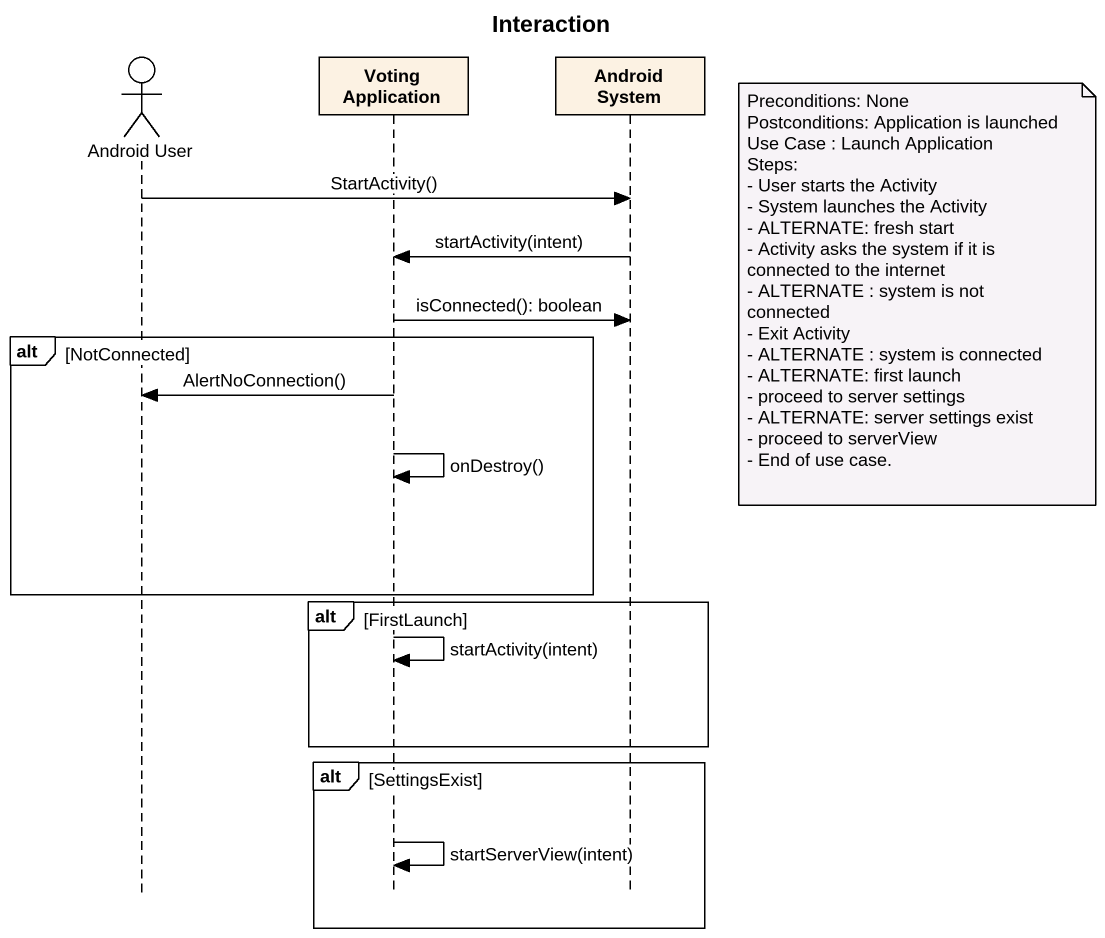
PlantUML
@startuml
title Interaction
hide footbox
actor "Android User" as Android_User
participant "Voting Application" as Voting_Application
participant "Android System" as Android_System

Android_User -> Android_System : StartActivity()
Android_System -> Voting_Application : startActivity(intent)
note right of Android_System
  Preconditions: None
  Postconditions: Application is launched
  Use Case : Launch Application
  Steps:
  - User starts the Activity
  - System launches the Activity
  - ALTERNATE: fresh start
  - Activity asks the system if it is connected to the internet
  - ALTERNATE : system is not connected
  - Exit Activity
  - ALTERNATE : system is connected
  - ALTERNATE: first launch
  - proceed to server settings
  - ALTERNATE: server settings exist
  - proceed to serverView
  - End of use case.
end note
Voting_Application -> Android_System : isConnected(): boolean
alt NotConnected
  Voting_Application -> Android_User : AlertNoConnection()
  Voting_Application -> Voting_Application : onDestroy()
end
alt FirstLaunch
  Voting_Application -> Voting_Application : startActivity(intent)
end
alt SettingsExist
  Voting_Application -> Voting_Application : startServerView(intent)
end
@enduml
